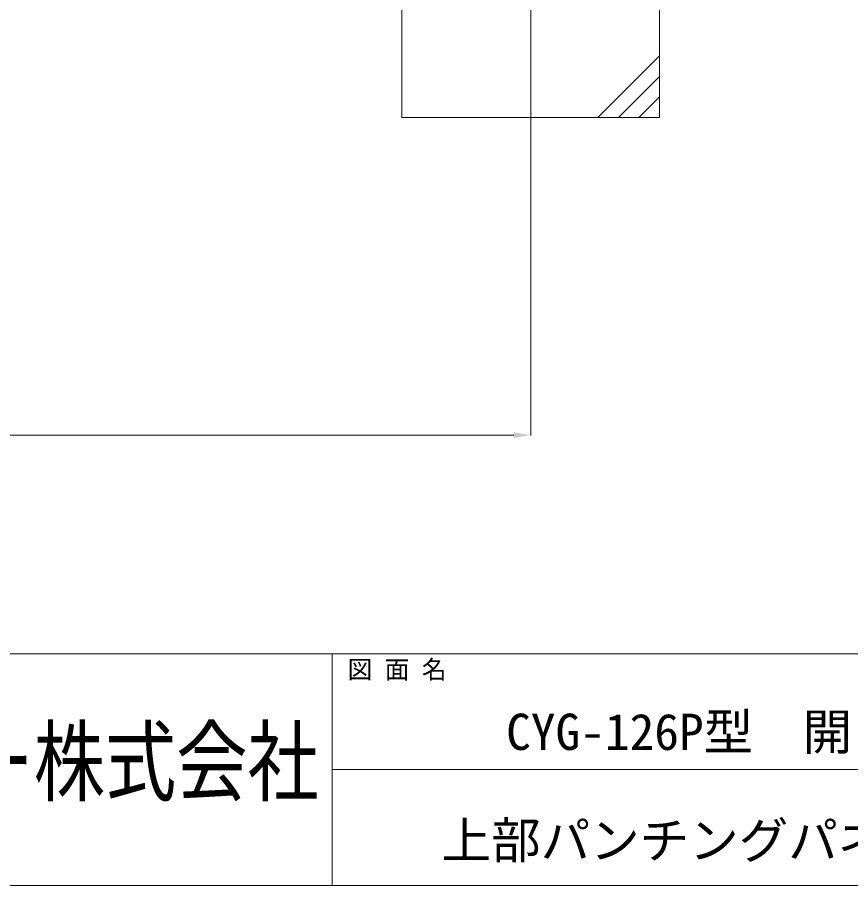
# Model space of a CAD drawing. Units: millimetres, scale not verified. Extents: x 2437 to 26587, y -17325 to 17325.
# Drawn here: x 15286 to 18518, y -17325 to -13956 of the extents above; entities that cross this region are included whole.
import ezdxf
from ezdxf.enums import TextEntityAlignment as Align

# ---------------------------------------------------------------- set-up
doc = ezdxf.new("R2010")
doc.units = ezdxf.units.MM
doc.header["$LTSCALE"] = 90
doc.linetypes.add('CHAIN2', pattern=[12, 9, -1, 1, -1])
for name, color, linetype, lineweight in [('0-7_ﾛｺﾞ', 140, 'Continuous', 9), ('0-9_基礎工事用PCA大', 7, 'Continuous', 18), ('0-A_図面枠', 7, 'Continuous', 18), ('0-B_寸法', 3, 'Continuous', 18), ('1-4_通芯', 1, 'CHAIN2', 18)]:
    doc.layers.add(name, color=color, linetype=linetype, lineweight=lineweight)
doc.styles.add('ＭＳ ゴシック', font='')
doc.styles.get('ＭＳ ゴシック').set_extended_font_data('MS Gothic')

msp = doc.modelspace()

# ---------------------------------------------------------------- linework, layer by layer
at = {"layer": '0-9_基礎工事用PCA大'}
for p, q in [((17776.88, -14105), (17536.88, -14345)), ((17776.88, -14185), (17616.88, -14345)), ((17776.88, -14265), (17696.88, -14345))]:
    msp.add_line(p, q, dxfattribs=at)
msp.add_lwpolyline([(16776.88, -14345), (17776.88, -14345), (17776.88, -13345), (16776.88, -13345)], close=True, dxfattribs=at)
at = {"layer": '0-A_図面枠'}
for p, q in [((2436.88, -16425), (26586.88, -16425)), ((16506.88, -16425), (16506.88, -17325)), ((16506.88, -16875), (26586.88, -16875))]:
    msp.add_line(p, q, dxfattribs=at)
msp.add_lwpolyline([(2436.88, -675), (26586.88, -675), (26586.88, -17325), (2436.88, -17325)], close=True, dxfattribs=at)
at = {"layer": '0-B_寸法'}
for p, q in [((17276.88, -14346), (17276.88, -15578.15)), ((17210.88, -15577.15), (4642.88, -15577.15))]:
    msp.add_line(p, q, dxfattribs=at)
at = {"layer": '0-B_寸法', "color": 91}
msp.add_solid([(17210.88, -15566.15), (17276.88, -15577.15), (17210.88, -15588.15)], dxfattribs=at)
at = {"layer": '1-4_通芯'}
msp.add_line((17276.88, -14345), (17276.88, -12433), dxfattribs=at)

# ---------------------------------------------------------------- texts
at = {"layer": '0-7_ﾛｺﾞ', "color": 7, "style": 'ＭＳ ゴシック', "width": 0.8}
msp.add_text('日本セイフティー株式会社', height=253.4, dxfattribs=at).set_placement((13136.98, -17046.03), align=Align.BOTTOM_LEFT)
at = {"layer": '0-A_図面枠', "style": 'ＭＳ ゴシック'}
for s, height, p in [('図 面 名', 70.38, (16566.88, -16542.6)), ('CYG-126P型\u3000開口図', 140.8, (17181.62, -16840.8)), ('上部パンチングパネル仕様', 140.8, (16931.48, -17261.87))]:
    msp.add_text(s, height=height, dxfattribs=at).set_placement(p, align=Align.BOTTOM_LEFT)

doc.saveas('drawing.dxf')
